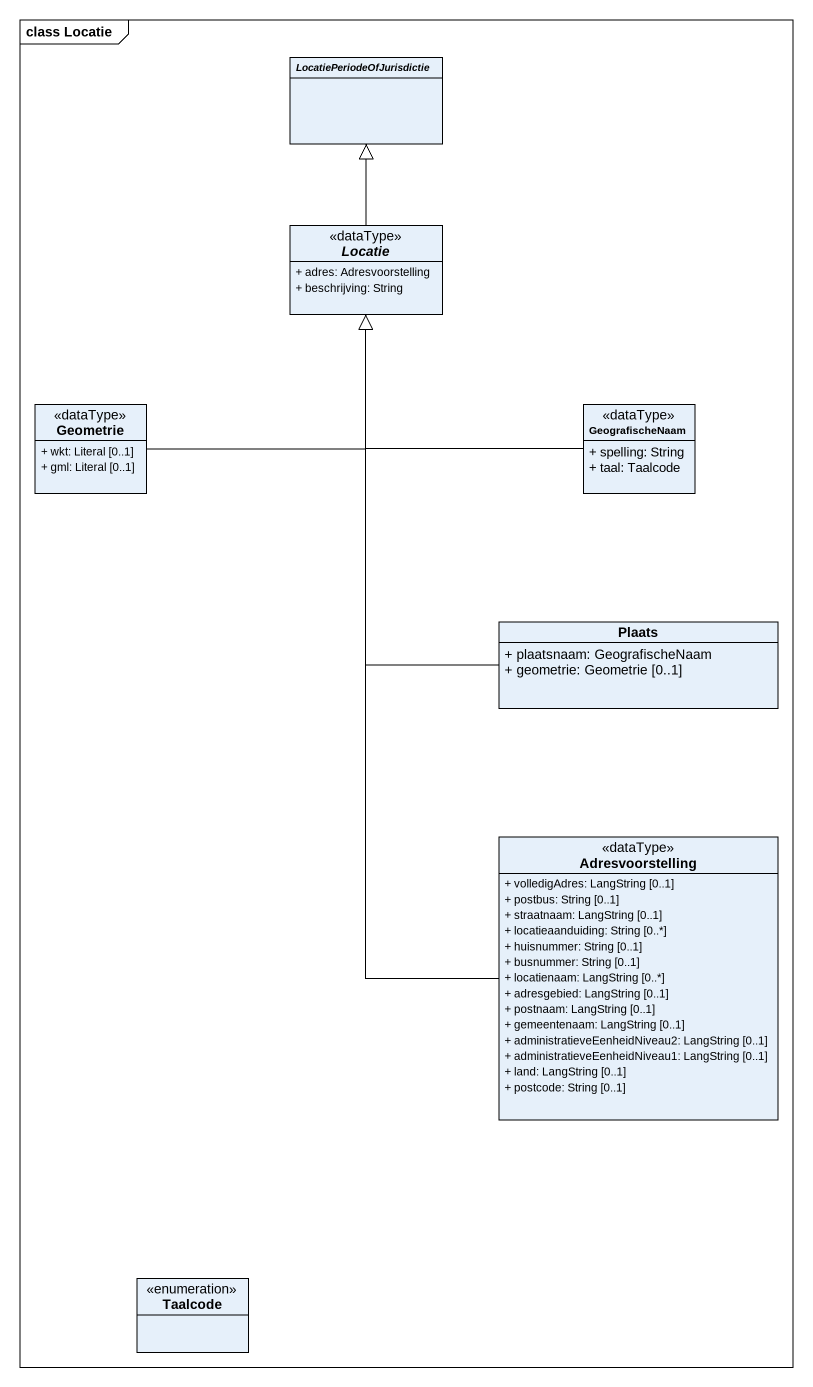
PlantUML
@startuml
mainframe class Locatie
hide circle
hide empty members
skinparam classAttributeIconSize 0
abstract class LocatiePeriodeOfJurisdictie
abstract class Locatie <<dataType>> {
  + adres: Adresvoorstelling
  + beschrijving: String
}
class Geometrie <<dataType>> {
  + wkt: Literal [0..1]
  + gml: Literal [0..1]
}
class GeografischeNaam <<dataType>> {
  + spelling: String
  + taal: Taalcode
}
class Plaats {
  + plaatsnaam: GeografischeNaam
  + geometrie: Geometrie [0..1]
}
class Adresvoorstelling <<dataType>> {
  + volledigAdres: LangString [0..1]
  + postbus: String [0..1]
  + straatnaam: LangString [0..1]
  + locatieaanduiding: String [0..*]
  + huisnummer: String [0..1]
  + busnummer: String [0..1]
  + locatienaam: LangString [0..*]
  + adresgebied: LangString [0..1]
  + postnaam: LangString [0..1]
  + gemeentenaam: LangString [0..1]
  + administratieveEenheidNiveau2: LangString [0..1]
  + administratieveEenheidNiveau1: LangString [0..1]
  + land: LangString [0..1]
  + postcode: String [0..1]
}
enum Taalcode
Locatie -up-|> LocatiePeriodeOfJurisdictie
Geometrie -up-|> Locatie
GeografischeNaam -up-|> Locatie
Plaats -up-|> Locatie
Adresvoorstelling -up-|> Locatie
@enduml
